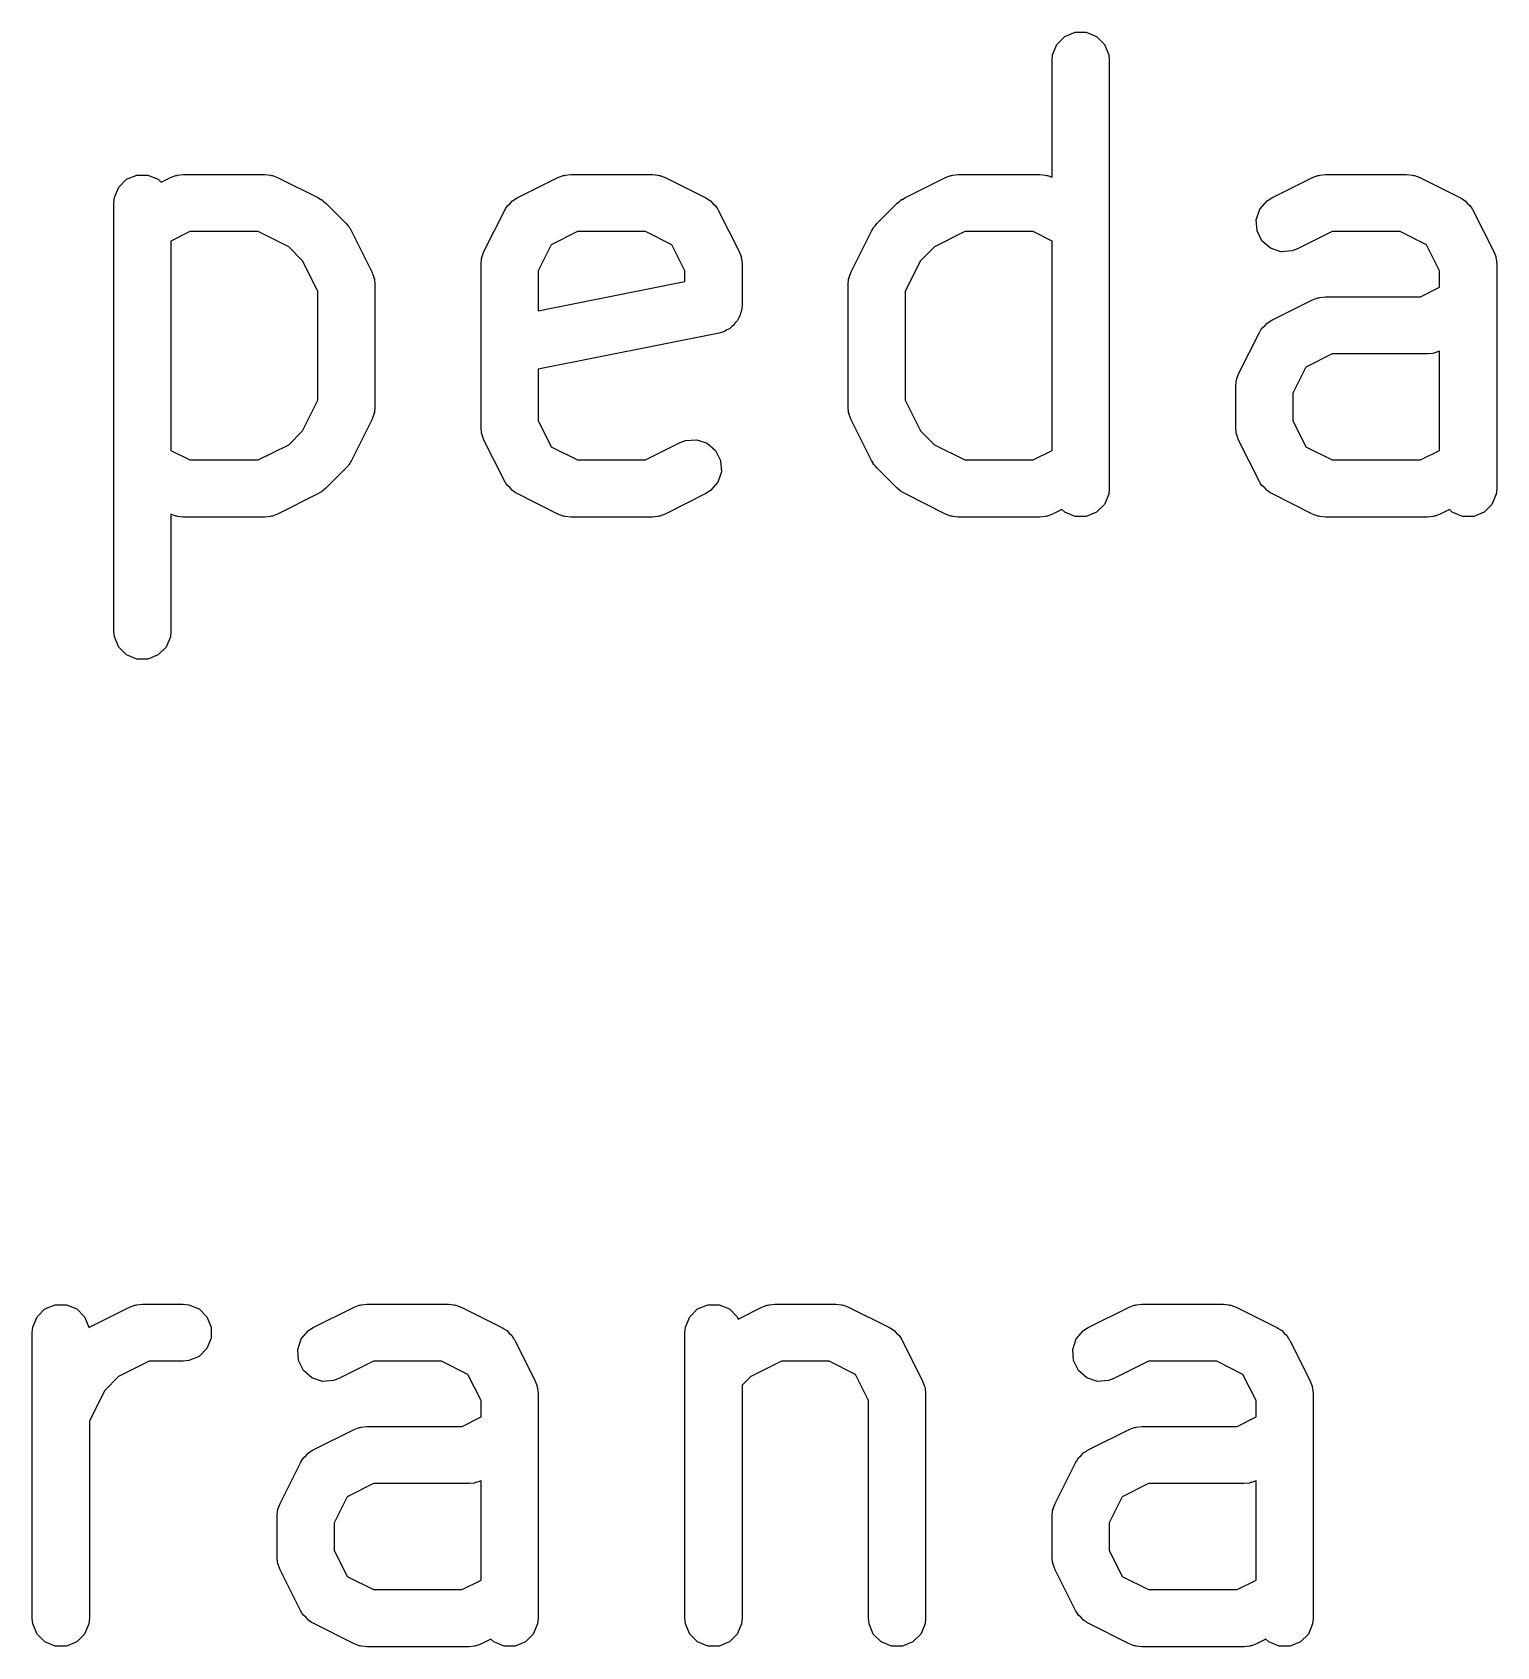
# Model space of a CAD drawing. Header units: inches. Extents: x -2.6 to 7.6, y 0.3 to 5.2.
# Drawn here: x 6.4908 to 6.6928, y 4.293 to 4.5157 of the extents above; entities that cross this region are included whole.
import ezdxf

# ---------------------------------------------------------------- set-up
doc = ezdxf.new("R2010")
doc.units = ezdxf.units.IN
doc.header["$MEASUREMENT"] = 0
doc.layers.add('BLACK', color=250, linetype='CONTINUOUS')

msp = doc.modelspace()

# ---------------------------------------------------------------- linework, layer by layer
at = {"layer": 'BLACK', "linetype": 'CONTINUOUS'}
for p, q in [((6.63321, 4.51508), (6.63463, 4.51567)), ((6.63463, 4.51567), (6.63616, 4.51567)), ((6.63616, 4.51567), (6.63758, 4.51508)), ((6.63153, 4.51258), (6.63212, 4.514)), ((6.63212, 4.514), (6.63321, 4.51508)), ((6.63758, 4.51508), (6.63867, 4.514)), ((6.63867, 4.514), (6.63926, 4.51258)), ((6.63146, 4.51181), (6.63153, 4.51258)), ((6.63146, 4.49567), (6.63146, 4.51181)), ((6.63926, 4.51258), (6.63933, 4.51181)), ((6.63933, 4.51181), (6.63933, 4.45275)), ((6.50276, 4.49431), (6.50385, 4.4954)), ((6.50385, 4.4954), (6.50527, 4.49599)), ((6.50527, 4.49599), (6.5068, 4.49599)), ((6.5068, 4.49599), (6.50822, 4.4954)), ((6.50822, 4.4954), (6.50862, 4.495)), ((6.50862, 4.495), (6.5099, 4.49565)), ((6.5099, 4.49565), (6.51062, 4.49592)), ((6.51062, 4.49592), (6.51076, 4.49593)), ((6.51076, 4.49593), (6.51089, 4.49599)), ((6.51089, 4.49599), (6.51166, 4.49606)), ((6.51166, 4.49606), (6.52291, 4.49606)), ((6.52291, 4.49606), (6.52368, 4.49599)), ((6.52368, 4.49599), (6.52381, 4.49593)), ((6.52381, 4.49593), (6.52395, 4.49592)), ((6.52395, 4.49592), (6.52467, 4.49565)), ((6.52467, 4.49565), (6.53029, 4.49283)), ((6.55771, 4.49283), (6.56333, 4.49565)), ((6.56333, 4.49565), (6.56405, 4.49592)), ((6.56405, 4.49592), (6.56419, 4.49593)), ((6.56419, 4.49593), (6.56432, 4.49599)), ((6.56432, 4.49599), (6.56509, 4.49606)), ((6.56509, 4.49606), (6.57634, 4.49606)), ((6.57634, 4.49606), (6.57711, 4.49599)), ((6.57711, 4.49599), (6.57724, 4.49593)), ((6.57724, 4.49593), (6.57738, 4.49592)), ((6.57738, 4.49592), (6.5781, 4.49565)), ((6.5781, 4.49565), (6.58372, 4.49283)), ((6.61114, 4.49283), (6.61676, 4.49565)), ((6.61676, 4.49565), (6.61748, 4.49592)), ((6.61748, 4.49592), (6.61762, 4.49593)), ((6.61762, 4.49593), (6.61775, 4.49599)), ((6.61775, 4.49599), (6.61852, 4.49606)), ((6.61852, 4.49606), (6.62977, 4.49606)), ((6.62977, 4.49606), (6.63054, 4.49599)), ((6.63054, 4.49599), (6.63067, 4.49593)), ((6.63067, 4.49593), (6.63081, 4.49592)), ((6.63081, 4.49592), (6.63146, 4.49567)), ((6.66175, 4.49283), (6.66738, 4.49565)), ((6.66738, 4.49565), (6.6681, 4.49592)), ((6.6681, 4.49592), (6.66824, 4.49593)), ((6.66824, 4.49593), (6.66837, 4.49599)), ((6.66837, 4.49599), (6.66914, 4.49606)), ((6.66914, 4.49606), (6.68039, 4.49606)), ((6.68039, 4.49606), (6.68116, 4.49599)), ((6.68116, 4.49599), (6.68129, 4.49593)), ((6.68129, 4.49593), (6.68143, 4.49592)), ((6.68143, 4.49592), (6.68215, 4.49565)), ((6.68215, 4.49565), (6.68777, 4.49283)), ((6.50217, 4.49289), (6.50276, 4.49431)), ((6.5021, 4.49212), (6.50217, 4.49289)), ((6.5021, 4.43307), (6.5021, 4.49212)), ((6.53029, 4.49283), (6.53062, 4.49263)), ((6.53062, 4.49263), (6.53072, 4.49259)), ((6.53072, 4.49259), (6.53083, 4.4925)), ((6.53083, 4.4925), (6.53095, 4.49242)), ((6.53095, 4.49242), (6.53101, 4.49234)), ((6.53101, 4.49234), (6.53132, 4.4921)), ((6.53132, 4.4921), (6.53413, 4.48928)), ((6.55313, 4.48545), (6.55594, 4.49107)), ((6.55594, 4.49107), (6.55603, 4.4912)), ((6.55603, 4.4912), (6.55605, 4.49126)), ((6.55605, 4.49126), (6.55611, 4.49134)), ((6.55611, 4.49134), (6.55636, 4.49173)), ((6.55636, 4.49173), (6.55673, 4.49205)), ((6.55673, 4.49205), (6.55705, 4.49242)), ((6.55705, 4.49242), (6.55744, 4.49267)), ((6.55744, 4.49267), (6.55752, 4.49273)), ((6.55752, 4.49273), (6.55758, 4.49275)), ((6.55758, 4.49275), (6.55771, 4.49283)), ((6.58372, 4.49283), (6.58385, 4.49275)), ((6.58385, 4.49275), (6.58391, 4.49273)), ((6.58391, 4.49273), (6.58399, 4.49267)), ((6.58399, 4.49267), (6.58438, 4.49242)), ((6.58438, 4.49242), (6.5847, 4.49205)), ((6.5847, 4.49205), (6.58507, 4.49173)), ((6.58507, 4.49173), (6.58532, 4.49134)), ((6.58532, 4.49134), (6.58538, 4.49126)), ((6.58538, 4.49126), (6.5854, 4.4912)), ((6.5854, 4.4912), (6.58548, 4.49107)), ((6.58548, 4.49107), (6.5883, 4.48545)), ((6.6073, 4.48928), (6.61011, 4.4921)), ((6.61011, 4.4921), (6.61041, 4.49234)), ((6.61041, 4.49234), (6.61048, 4.49242)), ((6.61048, 4.49242), (6.6106, 4.4925)), ((6.6106, 4.4925), (6.61071, 4.49259)), ((6.61071, 4.49259), (6.61081, 4.49263)), ((6.61081, 4.49263), (6.61114, 4.49283)), ((6.65961, 4.48981), (6.66009, 4.49126)), ((6.66009, 4.49126), (6.6611, 4.49242)), ((6.6611, 4.49242), (6.66175, 4.49283)), ((6.68777, 4.49283), (6.6879, 4.49275)), ((6.6879, 4.49275), (6.68796, 4.49273)), ((6.68796, 4.49273), (6.68804, 4.49267)), ((6.68804, 4.49267), (6.68843, 4.49242)), ((6.68843, 4.49242), (6.68875, 4.49205)), ((6.68875, 4.49205), (6.68912, 4.49173)), ((6.68912, 4.49173), (6.68937, 4.49134)), ((6.68937, 4.49134), (6.68943, 4.49126)), ((6.68943, 4.49126), (6.68945, 4.4912)), ((6.68945, 4.4912), (6.68953, 4.49107)), ((6.68953, 4.49107), (6.69235, 4.48545)), ((6.53413, 4.48928), (6.53438, 4.48898)), ((6.53438, 4.48898), (6.53445, 4.48891)), ((6.53445, 4.48891), (6.53453, 4.4888)), ((6.53453, 4.4888), (6.53462, 4.48869)), ((6.53462, 4.48869), (6.53466, 4.48859)), ((6.53466, 4.48859), (6.53487, 4.48826)), ((6.60656, 4.48826), (6.60677, 4.48859)), ((6.60677, 4.48859), (6.60681, 4.48869)), ((6.60681, 4.48869), (6.6069, 4.4888)), ((6.6069, 4.4888), (6.60697, 4.48891)), ((6.60697, 4.48891), (6.60705, 4.48898)), ((6.60705, 4.48898), (6.6073, 4.48928)), ((6.65972, 4.48827), (6.65961, 4.48981)), ((6.51259, 4.48819), (6.50997, 4.48688)), ((6.50997, 4.48688), (6.50997, 4.458)), ((6.52198, 4.48819), (6.51259, 4.48819)), ((6.5262, 4.48608), (6.52198, 4.48819)), ((6.53487, 4.48826), (6.53768, 4.48264)), ((6.5624, 4.48638), (6.56059, 4.48276)), ((6.56602, 4.48819), (6.5624, 4.48638)), ((6.57541, 4.48819), (6.56602, 4.48819)), ((6.57903, 4.48638), (6.57541, 4.48819)), ((6.58084, 4.48276), (6.57903, 4.48638)), ((6.60375, 4.48264), (6.60656, 4.48826)), ((6.61945, 4.48819), (6.61523, 4.48608)), ((6.62884, 4.48819), (6.61945, 4.48819)), ((6.63146, 4.48688), (6.62884, 4.48819)), ((6.63146, 4.458), (6.63146, 4.48688)), ((6.6604, 4.4869), (6.65972, 4.48827)), ((6.66157, 4.48589), (6.6604, 4.4869)), ((6.67007, 4.48819), (6.66528, 4.48579)), ((6.67946, 4.48819), (6.67007, 4.48819)), ((6.68308, 4.48638), (6.67946, 4.48819)), ((6.68489, 4.48276), (6.68308, 4.48638)), ((6.52811, 4.48417), (6.5262, 4.48608)), ((6.53022, 4.47995), (6.52811, 4.48417)), ((6.55272, 4.48369), (6.55279, 4.48446)), ((6.55279, 4.48446), (6.55285, 4.48459)), ((6.55285, 4.48459), (6.55286, 4.48473)), ((6.55286, 4.48473), (6.55313, 4.48545)), ((6.5883, 4.48545), (6.58857, 4.48473)), ((6.58857, 4.48473), (6.58858, 4.48459)), ((6.58858, 4.48459), (6.58864, 4.48446)), ((6.58864, 4.48446), (6.58871, 4.48369)), ((6.61332, 4.48417), (6.61121, 4.47995)), ((6.61523, 4.48608), (6.61332, 4.48417)), ((6.66302, 4.48541), (6.66157, 4.48589)), ((6.66456, 4.48552), (6.66302, 4.48541)), ((6.66528, 4.48579), (6.66456, 4.48552)), ((6.69235, 4.48545), (6.69262, 4.48473)), ((6.69262, 4.48473), (6.69263, 4.48459)), ((6.69263, 4.48459), (6.69269, 4.48446)), ((6.69269, 4.48446), (6.69276, 4.48369)), ((6.53768, 4.48264), (6.53795, 4.48192)), ((6.53795, 4.48192), (6.53796, 4.48178)), ((6.53796, 4.48178), (6.53802, 4.48164)), ((6.55272, 4.46119), (6.55272, 4.48369)), ((6.56059, 4.48276), (6.56059, 4.47724)), ((6.58084, 4.48129), (6.58084, 4.48276)), ((6.58871, 4.48369), (6.58871, 4.47807)), ((6.60341, 4.48164), (6.60346, 4.48178)), ((6.60346, 4.48178), (6.60348, 4.48192)), ((6.60348, 4.48192), (6.60375, 4.48264)), ((6.68489, 4.4805), (6.68489, 4.48276)), ((6.69276, 4.48369), (6.69276, 4.45275)), ((6.53022, 4.46493), (6.53022, 4.47995)), ((6.53802, 4.48164), (6.53809, 4.48088)), ((6.53809, 4.48088), (6.53809, 4.464)), ((6.56059, 4.47724), (6.58084, 4.48129)), ((6.60334, 4.48088), (6.60341, 4.48164)), ((6.60334, 4.464), (6.60334, 4.48088)), ((6.61121, 4.47995), (6.61121, 4.46493)), ((6.68227, 4.47919), (6.68489, 4.4805)), ((6.58871, 4.47806), (6.58864, 4.4773)), ((6.58871, 4.47807), (6.58871, 4.47807)), ((6.58871, 4.47807), (6.58871, 4.47807)), ((6.58871, 4.47807), (6.58871, 4.47806)), ((6.66175, 4.47596), (6.66738, 4.47877)), ((6.66738, 4.47877), (6.6681, 4.47905)), ((6.6681, 4.47905), (6.66824, 4.47906)), ((6.66824, 4.47906), (6.66837, 4.47911)), ((6.66837, 4.47911), (6.66914, 4.47919)), ((6.66914, 4.47919), (6.68227, 4.47919)), ((6.58756, 4.47528), (6.58724, 4.47507)), ((6.58778, 4.4756), (6.58756, 4.47528)), ((6.58805, 4.47588), (6.58778, 4.4756)), ((6.5882, 4.47624), (6.58805, 4.47588)), ((6.58841, 4.47656), (6.5882, 4.47624)), ((6.58849, 4.47694), (6.58841, 4.47656)), ((6.58864, 4.4773), (6.58849, 4.47694)), ((6.6604, 4.47485), (6.66078, 4.47518)), ((6.66078, 4.47518), (6.6611, 4.47555)), ((6.6611, 4.47555), (6.66149, 4.47579)), ((6.66149, 4.47579), (6.66157, 4.47586)), ((6.66157, 4.47586), (6.66163, 4.47588)), ((6.66163, 4.47588), (6.66175, 4.47596)), ((6.58554, 4.4742), (6.56059, 4.46921)), ((6.58555, 4.4742), (6.58554, 4.4742)), ((6.58554, 4.4742), (6.58554, 4.4742)), ((6.58554, 4.4742), (6.58554, 4.4742)), ((6.58629, 4.47443), (6.58555, 4.4742)), ((6.58661, 4.47464), (6.58629, 4.47443)), ((6.58696, 4.47479), (6.58661, 4.47464)), ((6.58724, 4.47507), (6.58696, 4.47479)), ((6.65718, 4.46858), (6.65999, 4.4742)), ((6.65999, 4.4742), (6.66007, 4.47433)), ((6.66007, 4.47433), (6.66009, 4.47439)), ((6.66009, 4.47439), (6.66016, 4.47447)), ((6.66016, 4.47447), (6.6604, 4.47485)), ((6.67007, 4.47131), (6.66645, 4.46951)), ((6.6832, 4.47131), (6.67007, 4.47131)), ((6.68397, 4.47139), (6.6832, 4.47131)), ((6.6841, 4.47144), (6.68397, 4.47139)), ((6.68424, 4.47145), (6.6841, 4.47144)), ((6.68489, 4.4717), (6.68424, 4.47145)), ((6.68489, 4.458), (6.68489, 4.4717)), ((6.56059, 4.46921), (6.56059, 4.46212)), ((6.65691, 4.46786), (6.65718, 4.46858)), ((6.66645, 4.46951), (6.66464, 4.46589)), ((6.65677, 4.46682), (6.65684, 4.46758)), ((6.65677, 4.46119), (6.65677, 4.46682)), ((6.65684, 4.46758), (6.6569, 4.46771)), ((6.6569, 4.46771), (6.65691, 4.46786)), ((6.52811, 4.46071), (6.53022, 4.46493)), ((6.53809, 4.464), (6.53802, 4.46324)), ((6.60341, 4.46324), (6.60334, 4.464)), ((6.61121, 4.46493), (6.61332, 4.46071)), ((6.66464, 4.46589), (6.66464, 4.46212)), ((6.53768, 4.46224), (6.53487, 4.45662)), ((6.53795, 4.46296), (6.53768, 4.46224)), ((6.53796, 4.4631), (6.53795, 4.46296)), ((6.53802, 4.46324), (6.53796, 4.4631)), ((6.56059, 4.46212), (6.5624, 4.4585)), ((6.60346, 4.4631), (6.60341, 4.46324)), ((6.60348, 4.46296), (6.60346, 4.4631)), ((6.60375, 4.46224), (6.60348, 4.46296)), ((6.60656, 4.45662), (6.60375, 4.46224)), ((6.66464, 4.46212), (6.66645, 4.4585)), ((6.5262, 4.4588), (6.52811, 4.46071)), ((6.55279, 4.46042), (6.55272, 4.46119)), ((6.55285, 4.46029), (6.55279, 4.46042)), ((6.55286, 4.46015), (6.55285, 4.46029)), ((6.55313, 4.45943), (6.55286, 4.46015)), ((6.61332, 4.46071), (6.61523, 4.4588)), ((6.65684, 4.46042), (6.65677, 4.46119)), ((6.6569, 4.46029), (6.65684, 4.46042)), ((6.65691, 4.46015), (6.6569, 4.46029)), ((6.65718, 4.45943), (6.65691, 4.46015)), ((6.50997, 4.458), (6.51259, 4.45669)), ((6.52198, 4.45669), (6.5262, 4.4588)), ((6.55594, 4.45381), (6.55313, 4.45943)), ((6.5624, 4.4585), (6.56602, 4.45669)), ((6.57541, 4.45669), (6.5802, 4.45909)), ((6.5802, 4.45909), (6.58092, 4.45936)), ((6.58092, 4.45936), (6.58246, 4.45947)), ((6.58246, 4.45947), (6.58391, 4.45899)), ((6.58391, 4.45899), (6.58507, 4.45798)), ((6.58507, 4.45798), (6.58576, 4.45661)), ((6.61523, 4.4588), (6.61945, 4.45669)), ((6.62884, 4.45669), (6.63146, 4.458)), ((6.65999, 4.45381), (6.65718, 4.45943)), ((6.66645, 4.4585), (6.67007, 4.45669)), ((6.68227, 4.45669), (6.68489, 4.458)), ((6.51259, 4.45669), (6.52198, 4.45669)), ((6.53413, 4.4556), (6.53132, 4.45278)), ((6.53438, 4.4559), (6.53413, 4.4556)), ((6.53445, 4.45597), (6.53438, 4.4559)), ((6.53453, 4.45608), (6.53445, 4.45597)), ((6.53462, 4.45619), (6.53453, 4.45608)), ((6.53466, 4.45629), (6.53462, 4.45619)), ((6.53487, 4.45662), (6.53466, 4.45629)), ((6.56602, 4.45669), (6.57541, 4.45669)), ((6.58587, 4.45507), (6.58538, 4.45362)), ((6.58576, 4.45661), (6.58587, 4.45507)), ((6.60677, 4.45629), (6.60656, 4.45662)), ((6.60681, 4.45619), (6.60677, 4.45629)), ((6.6069, 4.45608), (6.60681, 4.45619)), ((6.60697, 4.45597), (6.6069, 4.45608)), ((6.60705, 4.4559), (6.60697, 4.45597)), ((6.6073, 4.4556), (6.60705, 4.4559)), ((6.61011, 4.45278), (6.6073, 4.4556)), ((6.61945, 4.45669), (6.62884, 4.45669)), ((6.67007, 4.45669), (6.68227, 4.45669)), ((6.55603, 4.45368), (6.55594, 4.45381)), ((6.55605, 4.45362), (6.55603, 4.45368)), ((6.55611, 4.45354), (6.55605, 4.45362)), ((6.55636, 4.45315), (6.55611, 4.45354)), ((6.55673, 4.45283), (6.55636, 4.45315)), ((6.55705, 4.45246), (6.55673, 4.45283)), ((6.58538, 4.45362), (6.58438, 4.45246)), ((6.66007, 4.45368), (6.65999, 4.45381)), ((6.66009, 4.45362), (6.66007, 4.45368)), ((6.66016, 4.45354), (6.66009, 4.45362)), ((6.6604, 4.45315), (6.66016, 4.45354)), ((6.66078, 4.45283), (6.6604, 4.45315)), ((6.6611, 4.45246), (6.66078, 4.45283)), ((6.53029, 4.45205), (6.52467, 4.44923)), ((6.53062, 4.45225), (6.53029, 4.45205)), ((6.53072, 4.45229), (6.53062, 4.45225)), ((6.53083, 4.45238), (6.53072, 4.45229)), ((6.53095, 4.45246), (6.53083, 4.45238)), ((6.53101, 4.45254), (6.53095, 4.45246)), ((6.53132, 4.45278), (6.53101, 4.45254)), ((6.55744, 4.45221), (6.55705, 4.45246)), ((6.55752, 4.45215), (6.55744, 4.45221)), ((6.55758, 4.45213), (6.55752, 4.45215)), ((6.55771, 4.45205), (6.55758, 4.45213)), ((6.56333, 4.44923), (6.55771, 4.45205)), ((6.58372, 4.45205), (6.5781, 4.44923)), ((6.58438, 4.45246), (6.58372, 4.45205)), ((6.61041, 4.45254), (6.61011, 4.45278)), ((6.61048, 4.45246), (6.61041, 4.45254)), ((6.6106, 4.45238), (6.61048, 4.45246)), ((6.61071, 4.45229), (6.6106, 4.45238)), ((6.61081, 4.45225), (6.61071, 4.45229)), ((6.61114, 4.45205), (6.61081, 4.45225)), ((6.61676, 4.44923), (6.61114, 4.45205)), ((6.63926, 4.45199), (6.63867, 4.45057)), ((6.63933, 4.45275), (6.63926, 4.45199)), ((6.66149, 4.45221), (6.6611, 4.45246)), ((6.66157, 4.45215), (6.66149, 4.45221)), ((6.66163, 4.45213), (6.66157, 4.45215)), ((6.66175, 4.45205), (6.66163, 4.45213)), ((6.66738, 4.44923), (6.66175, 4.45205)), ((6.69269, 4.45199), (6.6921, 4.45057)), ((6.69276, 4.45275), (6.69269, 4.45199)), ((6.51062, 4.44896), (6.50997, 4.44921)), ((6.50997, 4.44921), (6.50997, 4.43307)), ((6.51076, 4.44895), (6.51062, 4.44896)), ((6.51089, 4.44889), (6.51076, 4.44895)), ((6.51166, 4.44882), (6.51089, 4.44889)), ((6.52291, 4.44882), (6.51166, 4.44882)), ((6.52368, 4.44889), (6.52291, 4.44882)), ((6.52381, 4.44895), (6.52368, 4.44889)), ((6.52395, 4.44896), (6.52381, 4.44895)), ((6.52467, 4.44923), (6.52395, 4.44896)), ((6.56405, 4.44896), (6.56333, 4.44923)), ((6.56419, 4.44895), (6.56405, 4.44896)), ((6.56432, 4.44889), (6.56419, 4.44895)), ((6.56509, 4.44882), (6.56432, 4.44889)), ((6.57634, 4.44882), (6.56509, 4.44882)), ((6.57711, 4.44889), (6.57634, 4.44882)), ((6.57724, 4.44895), (6.57711, 4.44889)), ((6.57738, 4.44896), (6.57724, 4.44895)), ((6.5781, 4.44923), (6.57738, 4.44896)), ((6.61748, 4.44896), (6.61676, 4.44923)), ((6.61762, 4.44895), (6.61748, 4.44896)), ((6.61775, 4.44889), (6.61762, 4.44895)), ((6.61852, 4.44882), (6.61775, 4.44889)), ((6.62977, 4.44882), (6.61852, 4.44882)), ((6.63054, 4.44889), (6.62977, 4.44882)), ((6.63067, 4.44895), (6.63054, 4.44889)), ((6.63081, 4.44896), (6.63067, 4.44895)), ((6.63153, 4.44923), (6.63081, 4.44896)), ((6.63281, 4.44987), (6.63153, 4.44923)), ((6.63321, 4.44948), (6.63281, 4.44987)), ((6.63463, 4.44889), (6.63321, 4.44948)), ((6.63616, 4.44889), (6.63463, 4.44889)), ((6.63758, 4.44948), (6.63616, 4.44889)), ((6.63867, 4.45057), (6.63758, 4.44948)), ((6.6681, 4.44896), (6.66738, 4.44923)), ((6.66824, 4.44895), (6.6681, 4.44896)), ((6.66837, 4.44889), (6.66824, 4.44895)), ((6.66914, 4.44882), (6.66837, 4.44889)), ((6.6832, 4.44882), (6.66914, 4.44882)), ((6.68397, 4.44889), (6.6832, 4.44882)), ((6.6841, 4.44895), (6.68397, 4.44889)), ((6.68424, 4.44896), (6.6841, 4.44895)), ((6.68496, 4.44923), (6.68424, 4.44896)), ((6.68624, 4.44987), (6.68496, 4.44923)), ((6.68664, 4.44948), (6.68624, 4.44987)), ((6.68806, 4.44889), (6.68664, 4.44948)), ((6.68959, 4.44889), (6.68806, 4.44889)), ((6.69101, 4.44948), (6.68959, 4.44889)), ((6.6921, 4.45057), (6.69101, 4.44948)), ((6.50217, 4.4323), (6.5021, 4.43307)), ((6.50997, 4.43307), (6.5099, 4.4323)), ((6.50276, 4.43088), (6.50217, 4.4323)), ((6.50385, 4.4298), (6.50276, 4.43088)), ((6.50931, 4.43088), (6.50822, 4.4298)), ((6.5099, 4.4323), (6.50931, 4.43088)), ((6.50527, 4.42921), (6.50385, 4.4298)), ((6.5068, 4.42921), (6.50527, 4.42921)), ((6.50822, 4.4298), (6.5068, 4.42921)), ((6.49151, 4.33852), (6.4926, 4.33961)), ((6.4926, 4.33961), (6.49402, 4.3402)), ((6.49402, 4.3402), (6.49555, 4.3402)), ((6.49555, 4.3402), (6.49697, 4.33961)), ((6.49697, 4.33961), (6.49806, 4.33852)), ((6.49865, 4.33705), (6.50427, 4.33986)), ((6.50427, 4.33986), (6.505, 4.34013)), ((6.505, 4.34013), (6.50514, 4.34014)), ((6.50514, 4.34014), (6.50527, 4.3402)), ((6.50527, 4.3402), (6.50603, 4.34027)), ((6.50603, 4.34027), (6.51166, 4.34027)), ((6.51166, 4.34027), (6.51243, 4.3402)), ((6.51243, 4.3402), (6.51385, 4.33961)), ((6.51385, 4.33961), (6.51493, 4.33852)), ((6.52958, 4.33705), (6.53521, 4.33986)), ((6.53521, 4.33986), (6.53593, 4.34013)), ((6.53593, 4.34013), (6.53607, 4.34014)), ((6.53607, 4.34014), (6.5362, 4.3402)), ((6.5362, 4.3402), (6.53697, 4.34027)), ((6.53697, 4.34027), (6.54822, 4.34027)), ((6.54822, 4.34027), (6.54899, 4.3402)), ((6.54899, 4.3402), (6.54912, 4.34014)), ((6.54912, 4.34014), (6.54926, 4.34013)), ((6.54926, 4.34013), (6.54998, 4.33986)), ((6.54998, 4.33986), (6.5556, 4.33705)), ((6.5815, 4.33852), (6.58259, 4.33961)), ((6.58259, 4.33961), (6.58401, 4.3402)), ((6.58401, 4.3402), (6.58554, 4.3402)), ((6.58554, 4.3402), (6.58696, 4.33961)), ((6.58696, 4.33961), (6.58805, 4.33852)), ((6.58817, 4.33822), (6.59145, 4.33986)), ((6.59145, 4.33986), (6.59217, 4.34013)), ((6.59217, 4.34013), (6.59231, 4.34014)), ((6.59231, 4.34014), (6.59244, 4.3402)), ((6.59244, 4.3402), (6.59321, 4.34027)), ((6.59321, 4.34027), (6.60165, 4.34027)), ((6.60165, 4.34027), (6.60242, 4.3402)), ((6.60242, 4.3402), (6.60255, 4.34014)), ((6.60255, 4.34014), (6.60269, 4.34013)), ((6.60269, 4.34013), (6.60341, 4.33986)), ((6.60341, 4.33986), (6.60903, 4.33705)), ((6.63645, 4.33705), (6.64207, 4.33986)), ((6.64207, 4.33986), (6.64279, 4.34013)), ((6.64279, 4.34013), (6.64293, 4.34014)), ((6.64293, 4.34014), (6.64306, 4.3402)), ((6.64306, 4.3402), (6.64383, 4.34027)), ((6.64383, 4.34027), (6.65508, 4.34027)), ((6.65508, 4.34027), (6.65585, 4.3402)), ((6.65585, 4.3402), (6.65598, 4.34014)), ((6.65598, 4.34014), (6.65612, 4.34013)), ((6.65612, 4.34013), (6.65684, 4.33986)), ((6.65684, 4.33986), (6.66246, 4.33705)), ((6.49085, 4.33634), (6.49092, 4.33711)), ((6.49092, 4.33711), (6.49151, 4.33852)), ((6.49806, 4.33852), (6.49865, 4.33711)), ((6.49865, 4.33711), (6.49865, 4.33705)), ((6.51493, 4.33852), (6.51552, 4.33711)), ((6.51552, 4.33711), (6.51552, 4.33557)), ((6.52893, 4.33664), (6.52958, 4.33705)), ((6.5556, 4.33705), (6.55573, 4.33697)), ((6.58084, 4.33634), (6.58091, 4.33711)), ((6.58091, 4.33711), (6.5815, 4.33852)), ((6.58805, 4.33852), (6.58817, 4.33822)), ((6.60903, 4.33705), (6.60916, 4.33697)), ((6.63579, 4.33664), (6.63645, 4.33705)), ((6.66246, 4.33705), (6.66259, 4.33697)), ((6.49085, 4.29697), (6.49085, 4.33634)), ((6.51552, 4.33557), (6.51493, 4.33415)), ((6.52744, 4.33402), (6.52792, 4.33548)), ((6.52792, 4.33548), (6.52893, 4.33664)), ((6.55573, 4.33697), (6.55579, 4.33695)), ((6.55579, 4.33695), (6.55587, 4.33688)), ((6.55587, 4.33688), (6.55626, 4.33664)), ((6.55626, 4.33664), (6.55658, 4.33626)), ((6.55658, 4.33626), (6.55695, 4.33594)), ((6.55695, 4.33594), (6.5572, 4.33555)), ((6.5572, 4.33555), (6.55726, 4.33548)), ((6.55726, 4.33548), (6.55728, 4.33541)), ((6.55728, 4.33541), (6.55736, 4.33529)), ((6.55736, 4.33529), (6.56017, 4.32966)), ((6.58084, 4.29697), (6.58084, 4.33634)), ((6.60916, 4.33697), (6.60922, 4.33695)), ((6.60922, 4.33695), (6.6093, 4.33688)), ((6.6093, 4.33688), (6.60969, 4.33664)), ((6.60969, 4.33664), (6.61001, 4.33626)), ((6.61001, 4.33626), (6.61038, 4.33594)), ((6.61038, 4.33594), (6.61063, 4.33555)), ((6.61063, 4.33555), (6.61069, 4.33548)), ((6.61069, 4.33548), (6.61071, 4.33541)), ((6.61071, 4.33541), (6.61079, 4.33529)), ((6.61079, 4.33529), (6.61361, 4.32966)), ((6.6343, 4.33402), (6.63479, 4.33548)), ((6.63479, 4.33548), (6.63579, 4.33664)), ((6.66259, 4.33697), (6.66265, 4.33695)), ((6.66265, 4.33695), (6.66273, 4.33688)), ((6.66273, 4.33688), (6.66312, 4.33664)), ((6.66312, 4.33664), (6.66344, 4.33626)), ((6.66344, 4.33626), (6.66381, 4.33594)), ((6.66381, 4.33594), (6.66406, 4.33555)), ((6.66406, 4.33555), (6.66412, 4.33548)), ((6.66412, 4.33548), (6.66414, 4.33541)), ((6.66414, 4.33541), (6.66422, 4.33529)), ((6.66422, 4.33529), (6.66704, 4.32966)), ((6.51385, 4.33306), (6.51243, 4.33248)), ((6.51493, 4.33415), (6.51385, 4.33306)), ((6.52755, 4.33249), (6.52744, 4.33402)), ((6.63441, 4.33249), (6.6343, 4.33402)), ((6.50696, 4.3324), (6.50274, 4.33029)), ((6.51166, 4.3324), (6.50696, 4.3324)), ((6.51243, 4.33248), (6.51166, 4.3324)), ((6.52823, 4.33111), (6.52755, 4.33249)), ((6.52939, 4.3301), (6.52823, 4.33111)), ((6.5379, 4.3324), (6.5331, 4.33)), ((6.54729, 4.3324), (6.5379, 4.3324)), ((6.55091, 4.33059), (6.54729, 4.3324)), ((6.55272, 4.32697), (6.55091, 4.33059)), ((6.59414, 4.3324), (6.58992, 4.33029)), ((6.60072, 4.3324), (6.59414, 4.3324)), ((6.60434, 4.33059), (6.60072, 4.3324)), ((6.60615, 4.32697), (6.60434, 4.33059)), ((6.6351, 4.33111), (6.63441, 4.33249)), ((6.63626, 4.3301), (6.6351, 4.33111)), ((6.64476, 4.3324), (6.63997, 4.33)), ((6.65415, 4.3324), (6.64476, 4.3324)), ((6.65777, 4.33059), (6.65415, 4.3324)), ((6.65958, 4.32697), (6.65777, 4.33059)), ((6.50083, 4.32838), (6.49872, 4.32416)), ((6.50274, 4.33029), (6.50083, 4.32838)), ((6.53085, 4.32962), (6.52939, 4.3301)), ((6.53238, 4.32973), (6.53085, 4.32962)), ((6.5331, 4.33), (6.53238, 4.32973)), ((6.56017, 4.32966), (6.56045, 4.32894)), ((6.56045, 4.32894), (6.56046, 4.3288)), ((6.56046, 4.3288), (6.56051, 4.32867)), ((6.56051, 4.32867), (6.56059, 4.3279)), ((6.58992, 4.33029), (6.58871, 4.32908)), ((6.58871, 4.32908), (6.58871, 4.29697)), ((6.61361, 4.32966), (6.61388, 4.32894)), ((6.61388, 4.32894), (6.61389, 4.3288)), ((6.61389, 4.3288), (6.61395, 4.32867)), ((6.61395, 4.32867), (6.61402, 4.3279)), ((6.63771, 4.32962), (6.63626, 4.3301)), ((6.63925, 4.32973), (6.63771, 4.32962)), ((6.63997, 4.33), (6.63925, 4.32973)), ((6.66704, 4.32966), (6.66731, 4.32894)), ((6.66731, 4.32894), (6.66732, 4.3288)), ((6.66732, 4.3288), (6.66738, 4.32867)), ((6.66738, 4.32867), (6.66745, 4.3279)), ((6.55272, 4.32471), (6.55272, 4.32697)), ((6.56059, 4.3279), (6.56059, 4.29697)), ((6.60615, 4.29697), (6.60615, 4.32697)), ((6.61402, 4.3279), (6.61402, 4.29697)), ((6.65958, 4.32471), (6.65958, 4.32697)), ((6.66745, 4.3279), (6.66745, 4.29697)), ((6.49872, 4.32416), (6.49872, 4.29697)), ((6.5501, 4.3234), (6.55272, 4.32471)), ((6.65696, 4.3234), (6.65958, 4.32471)), ((6.52958, 4.32017), (6.53521, 4.32299)), ((6.53521, 4.32299), (6.53593, 4.32326)), ((6.53593, 4.32326), (6.53607, 4.32327)), ((6.53607, 4.32327), (6.5362, 4.32333)), ((6.5362, 4.32333), (6.53697, 4.3234)), ((6.53697, 4.3234), (6.5501, 4.3234)), ((6.63645, 4.32017), (6.64207, 4.32299)), ((6.64207, 4.32299), (6.64279, 4.32326)), ((6.64279, 4.32326), (6.64293, 4.32327)), ((6.64293, 4.32327), (6.64306, 4.32333)), ((6.64306, 4.32333), (6.64383, 4.3234)), ((6.64383, 4.3234), (6.65696, 4.3234)), ((6.52823, 4.31907), (6.52861, 4.31939)), ((6.52861, 4.31939), (6.52893, 4.31976)), ((6.52893, 4.31976), (6.52932, 4.32001)), ((6.52932, 4.32001), (6.52939, 4.32007)), ((6.52939, 4.32007), (6.52946, 4.32009)), ((6.52946, 4.32009), (6.52958, 4.32017)), ((6.6351, 4.31907), (6.63547, 4.31939)), ((6.63547, 4.31939), (6.63579, 4.31976)), ((6.63579, 4.31976), (6.63618, 4.32001)), ((6.63618, 4.32001), (6.63626, 4.32007)), ((6.63626, 4.32007), (6.63632, 4.32009)), ((6.63632, 4.32009), (6.63645, 4.32017)), ((6.52501, 4.31279), (6.52782, 4.31841)), ((6.52782, 4.31841), (6.5279, 4.31854)), ((6.5279, 4.31854), (6.52792, 4.3186)), ((6.52792, 4.3186), (6.52799, 4.31868)), ((6.52799, 4.31868), (6.52823, 4.31907)), ((6.63187, 4.31279), (6.63468, 4.31841)), ((6.63468, 4.31841), (6.63477, 4.31854)), ((6.63477, 4.31854), (6.63479, 4.3186)), ((6.63479, 4.3186), (6.63485, 4.31868)), ((6.63485, 4.31868), (6.6351, 4.31907)), ((6.5379, 4.31553), (6.53428, 4.31372)), ((6.55103, 4.31553), (6.5379, 4.31553)), ((6.5518, 4.3156), (6.55103, 4.31553)), ((6.55193, 4.31566), (6.5518, 4.3156)), ((6.55207, 4.31567), (6.55193, 4.31566)), ((6.55272, 4.31592), (6.55207, 4.31567)), ((6.55272, 4.30221), (6.55272, 4.31592)), ((6.64476, 4.31553), (6.64114, 4.31372)), ((6.65789, 4.31553), (6.64476, 4.31553)), ((6.65866, 4.3156), (6.65789, 4.31553)), ((6.65879, 4.31566), (6.65866, 4.3156)), ((6.65893, 4.31567), (6.65879, 4.31566)), ((6.65958, 4.31592), (6.65893, 4.31567)), ((6.65958, 4.30221), (6.65958, 4.31592)), ((6.52473, 4.31207), (6.52501, 4.31279)), ((6.53428, 4.31372), (6.53247, 4.3101)), ((6.6316, 4.31207), (6.63187, 4.31279)), ((6.64114, 4.31372), (6.63933, 4.3101)), ((6.5246, 4.31103), (6.52467, 4.3118)), ((6.5246, 4.3054), (6.5246, 4.31103)), ((6.52467, 4.3118), (6.52472, 4.31193)), ((6.52472, 4.31193), (6.52473, 4.31207)), ((6.63146, 4.31103), (6.63153, 4.3118)), ((6.63146, 4.3054), (6.63146, 4.31103)), ((6.63153, 4.3118), (6.63159, 4.31193)), ((6.63159, 4.31193), (6.6316, 4.31207)), ((6.53247, 4.3101), (6.53247, 4.30633)), ((6.63933, 4.3101), (6.63933, 4.30633)), ((6.53247, 4.30633), (6.53428, 4.30271)), ((6.63933, 4.30633), (6.64114, 4.30271)), ((6.52467, 4.30464), (6.5246, 4.3054)), ((6.52472, 4.30451), (6.52467, 4.30464)), ((6.52473, 4.30436), (6.52472, 4.30451)), ((6.52501, 4.30364), (6.52473, 4.30436)), ((6.63153, 4.30464), (6.63146, 4.3054)), ((6.63159, 4.30451), (6.63153, 4.30464)), ((6.6316, 4.30436), (6.63159, 4.30451)), ((6.63187, 4.30364), (6.6316, 4.30436)), ((6.52782, 4.29802), (6.52501, 4.30364)), ((6.53428, 4.30271), (6.5379, 4.3009)), ((6.5501, 4.3009), (6.55272, 4.30221)), ((6.63468, 4.29802), (6.63187, 4.30364)), ((6.64114, 4.30271), (6.64476, 4.3009)), ((6.65696, 4.3009), (6.65958, 4.30221)), ((6.5379, 4.3009), (6.5501, 4.3009)), ((6.64476, 4.3009), (6.65696, 4.3009)), ((6.5279, 4.29789), (6.52782, 4.29802)), ((6.52792, 4.29783), (6.5279, 4.29789)), ((6.52799, 4.29775), (6.52792, 4.29783)), ((6.52823, 4.29737), (6.52799, 4.29775)), ((6.52861, 4.29704), (6.52823, 4.29737)), ((6.52893, 4.29667), (6.52861, 4.29704)), ((6.63477, 4.29789), (6.63468, 4.29802)), ((6.63479, 4.29783), (6.63477, 4.29789)), ((6.63485, 4.29775), (6.63479, 4.29783)), ((6.6351, 4.29737), (6.63485, 4.29775)), ((6.63547, 4.29704), (6.6351, 4.29737)), ((6.63579, 4.29667), (6.63547, 4.29704)), ((6.49092, 4.2962), (6.49085, 4.29697)), ((6.49151, 4.29478), (6.49092, 4.2962)), ((6.4926, 4.29369), (6.49151, 4.29478)), ((6.49806, 4.29478), (6.49697, 4.29369)), ((6.49865, 4.2962), (6.49806, 4.29478)), ((6.49872, 4.29697), (6.49865, 4.2962)), ((6.52932, 4.29642), (6.52893, 4.29667)), ((6.52939, 4.29636), (6.52932, 4.29642)), ((6.52946, 4.29634), (6.52939, 4.29636)), ((6.52958, 4.29626), (6.52946, 4.29634)), ((6.53521, 4.29345), (6.52958, 4.29626)), ((6.55993, 4.29478), (6.55884, 4.29369)), ((6.56051, 4.2962), (6.55993, 4.29478)), ((6.56059, 4.29697), (6.56051, 4.2962)), ((6.58091, 4.2962), (6.58084, 4.29697)), ((6.5815, 4.29478), (6.58091, 4.2962)), ((6.58259, 4.29369), (6.5815, 4.29478)), ((6.58805, 4.29478), (6.58696, 4.29369)), ((6.58864, 4.2962), (6.58805, 4.29478)), ((6.58871, 4.29697), (6.58864, 4.2962)), ((6.60622, 4.2962), (6.60615, 4.29697)), ((6.60681, 4.29478), (6.60622, 4.2962)), ((6.6079, 4.29369), (6.60681, 4.29478)), ((6.61336, 4.29478), (6.61227, 4.29369)), ((6.61395, 4.2962), (6.61336, 4.29478)), ((6.61402, 4.29697), (6.61395, 4.2962)), ((6.63618, 4.29642), (6.63579, 4.29667)), ((6.63626, 4.29636), (6.63618, 4.29642)), ((6.63632, 4.29634), (6.63626, 4.29636)), ((6.63645, 4.29626), (6.63632, 4.29634)), ((6.64207, 4.29345), (6.63645, 4.29626)), ((6.66679, 4.29478), (6.6657, 4.29369)), ((6.66738, 4.2962), (6.66679, 4.29478)), ((6.66745, 4.29697), (6.66738, 4.2962)), ((6.49402, 4.29311), (6.4926, 4.29369)), ((6.49555, 4.29311), (6.49402, 4.29311)), ((6.49697, 4.29369), (6.49555, 4.29311)), ((6.53593, 4.29317), (6.53521, 4.29345)), ((6.53607, 4.29316), (6.53593, 4.29317)), ((6.5362, 4.29311), (6.53607, 4.29316)), ((6.53697, 4.29303), (6.5362, 4.29311)), ((6.55103, 4.29303), (6.53697, 4.29303)), ((6.5518, 4.29311), (6.55103, 4.29303)), ((6.55193, 4.29316), (6.5518, 4.29311)), ((6.55207, 4.29317), (6.55193, 4.29316)), ((6.55279, 4.29345), (6.55207, 4.29317)), ((6.55407, 4.29409), (6.55279, 4.29345)), ((6.55447, 4.29369), (6.55407, 4.29409)), ((6.55589, 4.29311), (6.55447, 4.29369)), ((6.55742, 4.29311), (6.55589, 4.29311)), ((6.55884, 4.29369), (6.55742, 4.29311)), ((6.58401, 4.29311), (6.58259, 4.29369)), ((6.58554, 4.29311), (6.58401, 4.29311)), ((6.58696, 4.29369), (6.58554, 4.29311)), ((6.60932, 4.29311), (6.6079, 4.29369)), ((6.61085, 4.29311), (6.60932, 4.29311)), ((6.61227, 4.29369), (6.61085, 4.29311)), ((6.64279, 4.29317), (6.64207, 4.29345)), ((6.64293, 4.29316), (6.64279, 4.29317)), ((6.64306, 4.29311), (6.64293, 4.29316)), ((6.64383, 4.29303), (6.64306, 4.29311)), ((6.65789, 4.29303), (6.64383, 4.29303)), ((6.65866, 4.29311), (6.65789, 4.29303)), ((6.65879, 4.29316), (6.65866, 4.29311)), ((6.65893, 4.29317), (6.65879, 4.29316)), ((6.65965, 4.29345), (6.65893, 4.29317)), ((6.66093, 4.29409), (6.65965, 4.29345)), ((6.66133, 4.29369), (6.66093, 4.29409)), ((6.66275, 4.29311), (6.66133, 4.29369)), ((6.66428, 4.29311), (6.66275, 4.29311)), ((6.6657, 4.29369), (6.66428, 4.29311))]:
    msp.add_line(p, q, dxfattribs=at)

doc.saveas('drawing.dxf')
